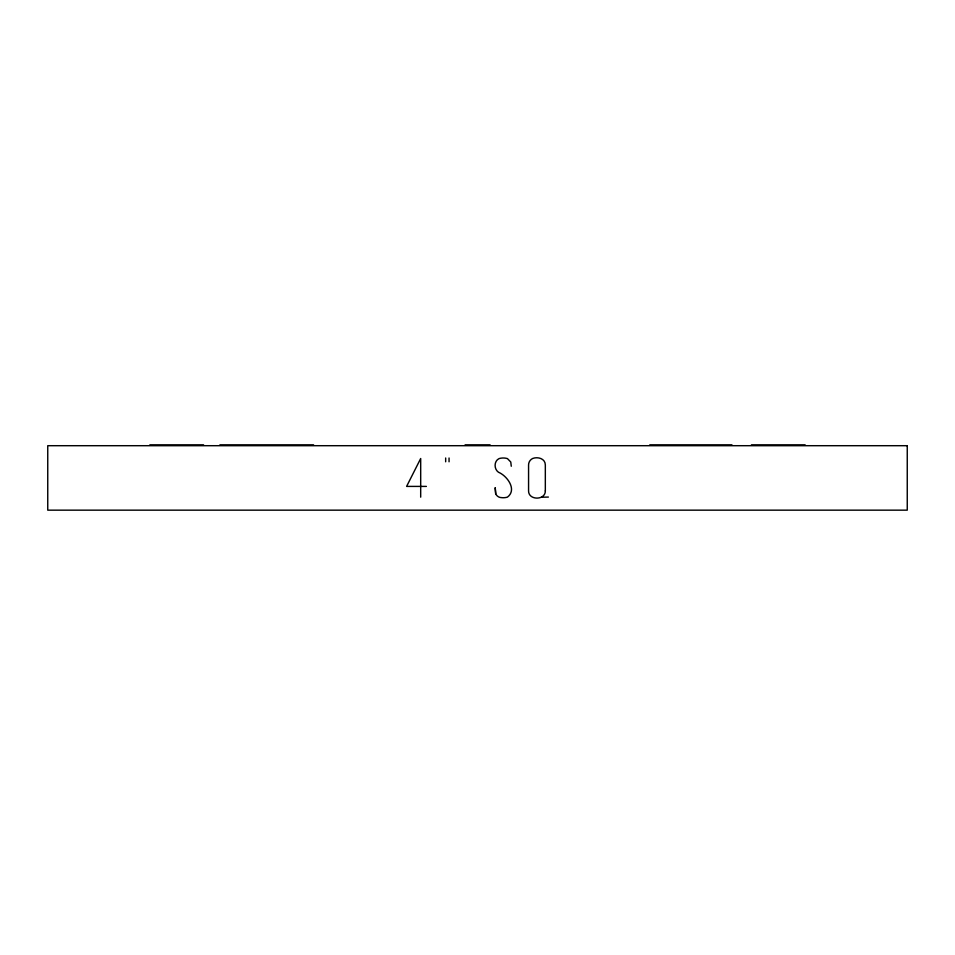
<?xml version="1.0" encoding="UTF-8"?>
<svg xmlns="http://www.w3.org/2000/svg" width="955" height="955" viewBox="0 0 955 955"><rect width="100%" height="100%" fill="white"/><g stroke="black" fill="none" stroke-linecap="round" stroke-linejoin="round"><path stroke-width="1.43" d="M541.783 497.221L548.397 497.066M149.851 444.839L203.57 444.839M219.901 444.839L313.574 444.839M465.073 444.839L490.094 444.839M649.782 444.839L731.948 444.839M751.418 444.839L805.137 444.839M426.384 486.405L406.603 486.405L420.689 458.519L420.689 497.161M495.693 493.735L495.215 487.862L495.693 493.735A6.339 6.339 0 0 0 501.494 497.627A14.576 14.576 0 0 0 507.439 497.125C517.359 489.676 507.129 475.793 498.438 472.224C493.914 469.084 493.878 461.086 499.047 458.603A14.576 14.576 0 0 1 507.439 458.603L510.77 462.017L511.271 466.255M449.053 457.994L449.053 461.79M445.663 457.994L445.663 461.79M545.329 490.882C545.46 500.492 528.437 500.504 528.569 490.882L528.569 464.978A7.139 7.139 0 0 1 532.759 458.448C537.856 456.538 545.317 458.567 545.329 464.978L545.329 490.882M907.25 445.699L47.75 445.699L47.75 510.161L907.25 510.161L907.25 445.699"/></g></svg>
